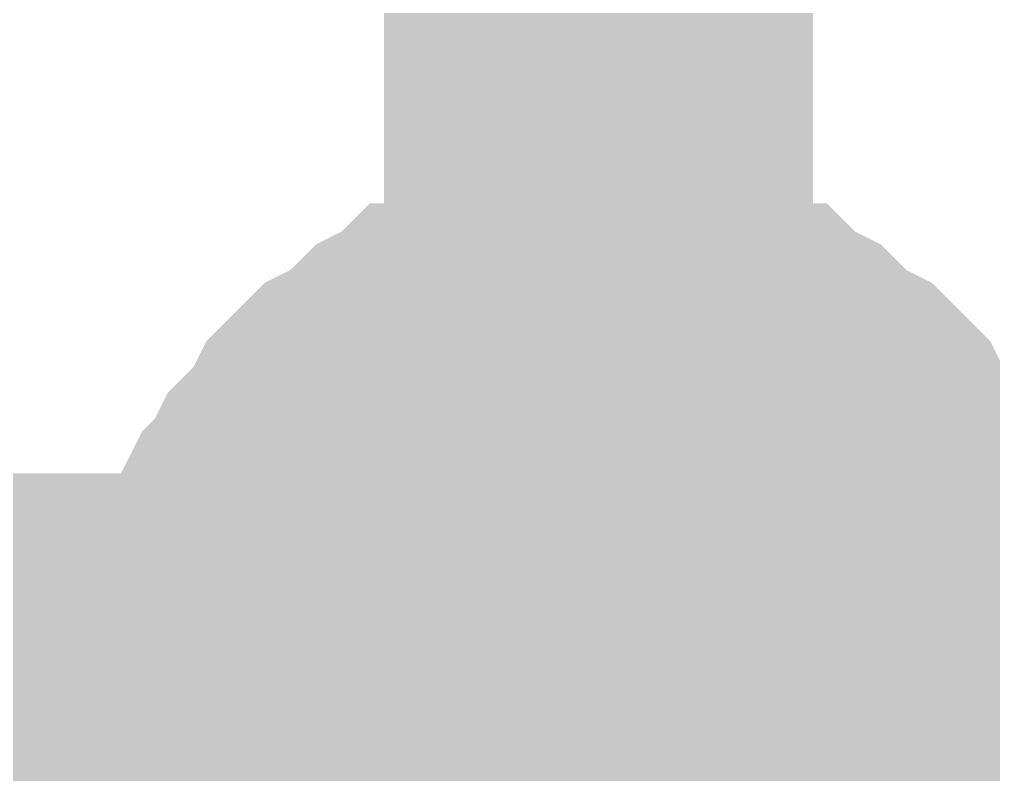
# Model space of a CAD drawing. Header units: inches. Extents: x 0 to 841, y 0 to 594.
# Drawn here: x 466.493 to 468.194, y 392.345 to 393.663 of the extents above; entities that cross this region are included whole.
import ezdxf

# ---------------------------------------------------------------- set-up
doc = ezdxf.new("R2010")
doc.units = ezdxf.units.IN
doc.layers.add('Sheet', color=255, linetype='Continuous')

msp = doc.modelspace()

# ---------------------------------------------------------------- linework, layer by layer
at = {"layer": 'Sheet'}
for points in [[(467.5042, 392.4964, 0.7493, 0.7493, 0), (467.5042, 417.4934, 0.7493, 0.7493, 0), (467.5042, 427.4878, 0.7493, 0.7493, 0), (484.9988, 427.4878, 0.7493, 0.7493, 0)], [(466.7406, 392.4964, 0.2997, 0.2997, 0), (466.7406, 392.5413, 0.2997, 0.2997, 0), (466.7406, 392.5637, 0.2997, 0.2997, 0), (466.7406, 392.6087, 0.2997, 0.2997, 0), (466.7631, 392.6536, 0.2997, 0.2997, 0), (466.7631, 392.676, 0.2997, 0.2997, 0), (466.7855, 392.721, 0.2997, 0.2997, 0), (466.7855, 392.7434, 0.2997, 0.2997, 0), (466.808, 392.7883, 0.2997, 0.2997, 0), (466.808, 392.8108, 0.2997, 0.2997, 0), (466.8305, 392.8557, 0.2997, 0.2997, 0), (466.8529, 392.8782, 0.2997, 0.2997, 0), (466.8754, 392.9231, 0.2997, 0.2997, 0), (466.8978, 392.9456, 0.2997, 0.2997, 0), (466.9203, 392.968, 0.2997, 0.2997, 0), (466.9427, 393.0129, 0.2997, 0.2997, 0), (466.9652, 393.0354, 0.2997, 0.2997, 0), (466.9877, 393.0578, 0.2997, 0.2997, 0), (467.0101, 393.0803, 0.2997, 0.2997, 0), (467.055, 393.1028, 0.2997, 0.2997, 0), (467.0775, 393.1252, 0.2997, 0.2997, 0), (467.1, 393.1477, 0.2997, 0.2997, 0), (467.1449, 393.1701, 0.2997, 0.2997, 0), (467.1673, 393.1926, 0.2997, 0.2997, 0), (467.2122, 393.1926, 0.2997, 0.2997, 0), (467.2347, 393.2151, 0.2997, 0.2997, 0), (467.2796, 393.2151, 0.2997, 0.2997, 0), (467.3021, 393.2375, 0.2997, 0.2997, 0), (467.347, 393.2375, 0.2997, 0.2997, 0), (467.3919, 393.26, 0.2997, 0.2997, 0), (467.4144, 393.26, 0.2997, 0.2997, 0), (467.4593, 393.26, 0.2997, 0.2997, 0), (467.5042, 393.26, 0.2997, 0.2997, 0)], [(466.7406, 392.4964, 0.2997, 0.2997, 0), (466.7406, 392.5413, 0.2997, 0.2997, 0), (466.7406, 392.5637, 0.2997, 0.2997, 0), (466.7406, 392.6087, 0.2997, 0.2997, 0), (466.7631, 392.6536, 0.2997, 0.2997, 0), (466.7631, 392.676, 0.2997, 0.2997, 0), (466.7855, 392.721, 0.2997, 0.2997, 0), (466.7855, 392.7434, 0.2997, 0.2997, 0), (466.808, 392.7883, 0.2997, 0.2997, 0), (466.808, 392.8108, 0.2997, 0.2997, 0), (466.8305, 392.8557, 0.2997, 0.2997, 0), (466.8529, 392.8782, 0.2997, 0.2997, 0), (466.8754, 392.9231, 0.2997, 0.2997, 0), (466.8978, 392.9456, 0.2997, 0.2997, 0), (466.9203, 392.968, 0.2997, 0.2997, 0), (466.9427, 393.0129, 0.2997, 0.2997, 0), (466.9652, 393.0354, 0.2997, 0.2997, 0), (466.9877, 393.0578, 0.2997, 0.2997, 0), (467.0101, 393.0803, 0.2997, 0.2997, 0), (467.055, 393.1028, 0.2997, 0.2997, 0), (467.0775, 393.1252, 0.2997, 0.2997, 0), (467.1, 393.1477, 0.2997, 0.2997, 0), (467.1449, 393.1701, 0.2997, 0.2997, 0), (467.1673, 393.1926, 0.2997, 0.2997, 0), (467.2122, 393.1926, 0.2997, 0.2997, 0), (467.2347, 393.2151, 0.2997, 0.2997, 0), (467.2796, 393.2151, 0.2997, 0.2997, 0), (467.3021, 393.2375, 0.2997, 0.2997, 0), (467.347, 393.2375, 0.2997, 0.2997, 0), (467.3919, 393.26, 0.2997, 0.2997, 0), (467.4144, 393.26, 0.2997, 0.2997, 0), (467.4593, 393.26, 0.2997, 0.2997, 0), (467.5042, 393.26, 0.2997, 0.2997, 0)], [(467.5042, 393.26, 0.2997, 0.2997, 0), (467.5042, 393.26, 0.2997, 0.2997, 0)], [(467.5042, 393.26, 0.2997, 0.2997, 0), (467.5491, 393.26, 0.2997, 0.2997, 0), (467.594, 393.26, 0.2997, 0.2997, 0), (467.6165, 393.26, 0.2997, 0.2997, 0), (467.6614, 393.2375, 0.2997, 0.2997, 0), (467.7063, 393.2375, 0.2997, 0.2997, 0), (467.7288, 393.2151, 0.2997, 0.2997, 0), (467.7737, 393.2151, 0.2997, 0.2997, 0), (467.7961, 393.1926, 0.2997, 0.2997, 0), (467.8411, 393.1926, 0.2997, 0.2997, 0), (467.8635, 393.1701, 0.2997, 0.2997, 0), (467.9084, 393.1477, 0.2997, 0.2997, 0), (467.9309, 393.1252, 0.2997, 0.2997, 0), (467.9533, 393.1028, 0.2997, 0.2997, 0), (467.9983, 393.0803, 0.2997, 0.2997, 0), (468.0207, 393.0578, 0.2997, 0.2997, 0), (468.0432, 393.0354, 0.2997, 0.2997, 0), (468.0656, 393.0129, 0.2997, 0.2997, 0), (468.0881, 392.968, 0.2997, 0.2997, 0), (468.1106, 392.9456, 0.2997, 0.2997, 0), (468.133, 392.9231, 0.2997, 0.2997, 0), (468.1555, 392.8782, 0.2997, 0.2997, 0), (468.1779, 392.8557, 0.2997, 0.2997, 0), (468.2004, 392.8108, 0.2997, 0.2997, 0), (468.2004, 392.7883, 0.2997, 0.2997, 0), (468.2228, 392.7434, 0.2997, 0.2997, 0), (468.2228, 392.721, 0.2997, 0.2997, 0), (468.2453, 392.676, 0.2997, 0.2997, 0), (468.2453, 392.6536, 0.2997, 0.2997, 0), (468.2678, 392.6087, 0.2997, 0.2997, 0), (468.2678, 392.5637, 0.2997, 0.2997, 0), (468.2678, 392.5413, 0.2997, 0.2997, 0), (468.2678, 392.4964, 0.2997, 0.2997, 0)], [(467.5042, 393.26, 0.2997, 0.2997, 0), (467.5042, 393.26, 0.2997, 0.2997, 0)], [(467.5042, 393.26, 0.2997, 0.2997, 0), (467.5491, 393.26, 0.2997, 0.2997, 0), (467.594, 393.26, 0.2997, 0.2997, 0), (467.6165, 393.26, 0.2997, 0.2997, 0), (467.6614, 393.2375, 0.2997, 0.2997, 0), (467.7063, 393.2375, 0.2997, 0.2997, 0), (467.7288, 393.2151, 0.2997, 0.2997, 0), (467.7737, 393.2151, 0.2997, 0.2997, 0), (467.7961, 393.1926, 0.2997, 0.2997, 0), (467.8411, 393.1926, 0.2997, 0.2997, 0), (467.8635, 393.1701, 0.2997, 0.2997, 0), (467.9084, 393.1477, 0.2997, 0.2997, 0), (467.9309, 393.1252, 0.2997, 0.2997, 0), (467.9533, 393.1028, 0.2997, 0.2997, 0), (467.9983, 393.0803, 0.2997, 0.2997, 0), (468.0207, 393.0578, 0.2997, 0.2997, 0), (468.0432, 393.0354, 0.2997, 0.2997, 0), (468.0656, 393.0129, 0.2997, 0.2997, 0), (468.0881, 392.968, 0.2997, 0.2997, 0), (468.1106, 392.9456, 0.2997, 0.2997, 0), (468.133, 392.9231, 0.2997, 0.2997, 0), (468.1555, 392.8782, 0.2997, 0.2997, 0), (468.1779, 392.8557, 0.2997, 0.2997, 0), (468.2004, 392.8108, 0.2997, 0.2997, 0), (468.2004, 392.7883, 0.2997, 0.2997, 0), (468.2228, 392.7434, 0.2997, 0.2997, 0), (468.2228, 392.721, 0.2997, 0.2997, 0), (468.2453, 392.676, 0.2997, 0.2997, 0), (468.2453, 392.6536, 0.2997, 0.2997, 0), (468.2678, 392.6087, 0.2997, 0.2997, 0), (468.2678, 392.5637, 0.2997, 0.2997, 0), (468.2678, 392.5413, 0.2997, 0.2997, 0), (468.2678, 392.4964, 0.2997, 0.2997, 0)], [(466.7406, 392.4964, 0.0991, 0.0991, 0), (466.7406, 392.5413, 0.0991, 0.0991, 0), (466.7406, 392.5637, 0.0991, 0.0991, 0), (466.7406, 392.6087, 0.0991, 0.0991, 0), (466.7631, 392.6536, 0.0991, 0.0991, 0), (466.7631, 392.676, 0.0991, 0.0991, 0), (466.7855, 392.721, 0.0991, 0.0991, 0), (466.7855, 392.7434, 0.0991, 0.0991, 0), (466.808, 392.7883, 0.0991, 0.0991, 0), (466.808, 392.8108, 0.0991, 0.0991, 0), (466.8305, 392.8557, 0.0991, 0.0991, 0), (466.8529, 392.8782, 0.0991, 0.0991, 0), (466.8754, 392.9231, 0.0991, 0.0991, 0), (466.8978, 392.9456, 0.0991, 0.0991, 0), (466.9203, 392.968, 0.0991, 0.0991, 0), (466.9427, 393.0129, 0.0991, 0.0991, 0), (466.9652, 393.0354, 0.0991, 0.0991, 0), (466.9877, 393.0578, 0.0991, 0.0991, 0), (467.0101, 393.0803, 0.0991, 0.0991, 0), (467.055, 393.1028, 0.0991, 0.0991, 0), (467.0775, 393.1252, 0.0991, 0.0991, 0), (467.1, 393.1477, 0.0991, 0.0991, 0), (467.1449, 393.1701, 0.0991, 0.0991, 0), (467.1673, 393.1926, 0.0991, 0.0991, 0), (467.2122, 393.1926, 0.0991, 0.0991, 0), (467.2347, 393.2151, 0.0991, 0.0991, 0), (467.2796, 393.2151, 0.0991, 0.0991, 0), (467.3021, 393.2375, 0.0991, 0.0991, 0), (467.347, 393.2375, 0.0991, 0.0991, 0), (467.3919, 393.26, 0.0991, 0.0991, 0), (467.4144, 393.26, 0.0991, 0.0991, 0), (467.4593, 393.26, 0.0991, 0.0991, 0), (467.5042, 393.26, 0.0991, 0.0991, 0)], [(466.7406, 392.4964, 0.0991, 0.0991, 0), (466.7406, 392.5413, 0.0991, 0.0991, 0), (466.7406, 392.5637, 0.0991, 0.0991, 0), (466.7406, 392.6087, 0.0991, 0.0991, 0), (466.7631, 392.6536, 0.0991, 0.0991, 0), (466.7631, 392.676, 0.0991, 0.0991, 0), (466.7855, 392.721, 0.0991, 0.0991, 0), (466.7855, 392.7434, 0.0991, 0.0991, 0), (466.808, 392.7883, 0.0991, 0.0991, 0), (466.808, 392.8108, 0.0991, 0.0991, 0), (466.8305, 392.8557, 0.0991, 0.0991, 0), (466.8529, 392.8782, 0.0991, 0.0991, 0), (466.8754, 392.9231, 0.0991, 0.0991, 0), (466.8978, 392.9456, 0.0991, 0.0991, 0), (466.9203, 392.968, 0.0991, 0.0991, 0), (466.9427, 393.0129, 0.0991, 0.0991, 0), (466.9652, 393.0354, 0.0991, 0.0991, 0), (466.9877, 393.0578, 0.0991, 0.0991, 0), (467.0101, 393.0803, 0.0991, 0.0991, 0), (467.055, 393.1028, 0.0991, 0.0991, 0), (467.0775, 393.1252, 0.0991, 0.0991, 0), (467.1, 393.1477, 0.0991, 0.0991, 0), (467.1449, 393.1701, 0.0991, 0.0991, 0), (467.1673, 393.1926, 0.0991, 0.0991, 0), (467.2122, 393.1926, 0.0991, 0.0991, 0), (467.2347, 393.2151, 0.0991, 0.0991, 0), (467.2796, 393.2151, 0.0991, 0.0991, 0), (467.3021, 393.2375, 0.0991, 0.0991, 0), (467.347, 393.2375, 0.0991, 0.0991, 0), (467.3919, 393.26, 0.0991, 0.0991, 0), (467.4144, 393.26, 0.0991, 0.0991, 0), (467.4593, 393.26, 0.0991, 0.0991, 0), (467.5042, 393.26, 0.0991, 0.0991, 0)], [(467.5042, 393.26, 0.0991, 0.0991, 0), (467.5042, 393.26, 0.0991, 0.0991, 0)], [(467.5042, 393.26, 0.0991, 0.0991, 0), (467.5491, 393.26, 0.0991, 0.0991, 0), (467.594, 393.26, 0.0991, 0.0991, 0), (467.6165, 393.26, 0.0991, 0.0991, 0), (467.6614, 393.2375, 0.0991, 0.0991, 0), (467.7063, 393.2375, 0.0991, 0.0991, 0), (467.7288, 393.2151, 0.0991, 0.0991, 0), (467.7737, 393.2151, 0.0991, 0.0991, 0), (467.7961, 393.1926, 0.0991, 0.0991, 0), (467.8411, 393.1926, 0.0991, 0.0991, 0), (467.8635, 393.1701, 0.0991, 0.0991, 0), (467.9084, 393.1477, 0.0991, 0.0991, 0), (467.9309, 393.1252, 0.0991, 0.0991, 0), (467.9533, 393.1028, 0.0991, 0.0991, 0), (467.9983, 393.0803, 0.0991, 0.0991, 0), (468.0207, 393.0578, 0.0991, 0.0991, 0), (468.0432, 393.0354, 0.0991, 0.0991, 0), (468.0656, 393.0129, 0.0991, 0.0991, 0), (468.0881, 392.968, 0.0991, 0.0991, 0), (468.1106, 392.9456, 0.0991, 0.0991, 0), (468.133, 392.9231, 0.0991, 0.0991, 0), (468.1555, 392.8782, 0.0991, 0.0991, 0), (468.1779, 392.8557, 0.0991, 0.0991, 0), (468.2004, 392.8108, 0.0991, 0.0991, 0), (468.2004, 392.7883, 0.0991, 0.0991, 0), (468.2228, 392.7434, 0.0991, 0.0991, 0), (468.2228, 392.721, 0.0991, 0.0991, 0), (468.2453, 392.676, 0.0991, 0.0991, 0)], [(467.5042, 393.26, 0.0991, 0.0991, 0), (467.5042, 393.26, 0.0991, 0.0991, 0)], [(467.5042, 393.26, 0.0991, 0.0991, 0), (467.5491, 393.26, 0.0991, 0.0991, 0), (467.594, 393.26, 0.0991, 0.0991, 0), (467.6165, 393.26, 0.0991, 0.0991, 0), (467.6614, 393.2375, 0.0991, 0.0991, 0), (467.7063, 393.2375, 0.0991, 0.0991, 0), (467.7288, 393.2151, 0.0991, 0.0991, 0), (467.7737, 393.2151, 0.0991, 0.0991, 0), (467.7961, 393.1926, 0.0991, 0.0991, 0), (467.8411, 393.1926, 0.0991, 0.0991, 0), (467.8635, 393.1701, 0.0991, 0.0991, 0), (467.9084, 393.1477, 0.0991, 0.0991, 0), (467.9309, 393.1252, 0.0991, 0.0991, 0), (467.9533, 393.1028, 0.0991, 0.0991, 0), (467.9983, 393.0803, 0.0991, 0.0991, 0), (468.0207, 393.0578, 0.0991, 0.0991, 0), (468.0432, 393.0354, 0.0991, 0.0991, 0), (468.0656, 393.0129, 0.0991, 0.0991, 0), (468.0881, 392.968, 0.0991, 0.0991, 0), (468.1106, 392.9456, 0.0991, 0.0991, 0), (468.133, 392.9231, 0.0991, 0.0991, 0), (468.1555, 392.8782, 0.0991, 0.0991, 0), (468.1779, 392.8557, 0.0991, 0.0991, 0), (468.2004, 392.8108, 0.0991, 0.0991, 0), (468.2004, 392.7883, 0.0991, 0.0991, 0), (468.2228, 392.7434, 0.0991, 0.0991, 0), (468.2228, 392.721, 0.0991, 0.0991, 0), (468.2453, 392.676, 0.0991, 0.0991, 0)], [(467.0101, 392.4964, 0.2997, 0.2997, 0), (467.0101, 392.5188, 0.2997, 0.2997, 0), (467.0101, 392.5413, 0.2997, 0.2997, 0), (467.0101, 392.5637, 0.2997, 0.2997, 0), (467.0101, 392.5862, 0.2997, 0.2997, 0), (467.0326, 392.6087, 0.2997, 0.2997, 0), (467.0326, 392.6311, 0.2997, 0.2997, 0), (467.0326, 392.676, 0.2997, 0.2997, 0), (467.055, 392.676, 0.2997, 0.2997, 0), (467.055, 392.6985, 0.2997, 0.2997, 0), (467.0775, 392.721, 0.2997, 0.2997, 0), (467.0775, 392.7434, 0.2997, 0.2997, 0), (467.1, 392.7659, 0.2997, 0.2997, 0), (467.1, 392.7883, 0.2997, 0.2997, 0), (467.1224, 392.8108, 0.2997, 0.2997, 0), (467.1449, 392.8333, 0.2997, 0.2997, 0), (467.1673, 392.8557, 0.2997, 0.2997, 0), (467.1673, 392.8557, 0.2997, 0.2997, 0), (467.1898, 392.8782, 0.2997, 0.2997, 0), (467.2122, 392.9006, 0.2997, 0.2997, 0), (467.2347, 392.9006, 0.2997, 0.2997, 0), (467.2572, 392.9231, 0.2997, 0.2997, 0), (467.2796, 392.9231, 0.2997, 0.2997, 0), (467.3021, 392.9456, 0.2997, 0.2997, 0), (467.3021, 392.9456, 0.2997, 0.2997, 0), (467.3245, 392.968, 0.2997, 0.2997, 0), (467.3694, 392.968, 0.2997, 0.2997, 0), (467.3919, 392.968, 0.2997, 0.2997, 0), (467.4144, 392.9905, 0.2997, 0.2997, 0), (467.4368, 392.9905, 0.2997, 0.2997, 0), (467.4593, 392.9905, 0.2997, 0.2997, 0), (467.4817, 392.9905, 0.2997, 0.2997, 0), (467.5042, 392.9905, 0.2997, 0.2997, 0)], [(467.0101, 392.4964, 0.2997, 0.2997, 0), (467.0101, 392.5188, 0.2997, 0.2997, 0), (467.0101, 392.5413, 0.2997, 0.2997, 0), (467.0101, 392.5637, 0.2997, 0.2997, 0), (467.0101, 392.5862, 0.2997, 0.2997, 0), (467.0326, 392.6087, 0.2997, 0.2997, 0), (467.0326, 392.6311, 0.2997, 0.2997, 0), (467.0326, 392.676, 0.2997, 0.2997, 0), (467.055, 392.676, 0.2997, 0.2997, 0), (467.055, 392.6985, 0.2997, 0.2997, 0), (467.0775, 392.721, 0.2997, 0.2997, 0), (467.0775, 392.7434, 0.2997, 0.2997, 0), (467.1, 392.7659, 0.2997, 0.2997, 0), (467.1, 392.7883, 0.2997, 0.2997, 0), (467.1224, 392.8108, 0.2997, 0.2997, 0), (467.1449, 392.8333, 0.2997, 0.2997, 0), (467.1673, 392.8557, 0.2997, 0.2997, 0), (467.1673, 392.8557, 0.2997, 0.2997, 0), (467.1898, 392.8782, 0.2997, 0.2997, 0), (467.2122, 392.9006, 0.2997, 0.2997, 0), (467.2347, 392.9006, 0.2997, 0.2997, 0), (467.2572, 392.9231, 0.2997, 0.2997, 0), (467.2796, 392.9231, 0.2997, 0.2997, 0), (467.3021, 392.9456, 0.2997, 0.2997, 0), (467.3021, 392.9456, 0.2997, 0.2997, 0), (467.3245, 392.968, 0.2997, 0.2997, 0), (467.3694, 392.968, 0.2997, 0.2997, 0), (467.3919, 392.968, 0.2997, 0.2997, 0), (467.4144, 392.9905, 0.2997, 0.2997, 0), (467.4368, 392.9905, 0.2997, 0.2997, 0), (467.4593, 392.9905, 0.2997, 0.2997, 0), (467.4817, 392.9905, 0.2997, 0.2997, 0), (467.5042, 392.9905, 0.2997, 0.2997, 0)], [(467.5042, 392.9905, 0.2997, 0.2997, 0), (467.5042, 392.9905, 0.2997, 0.2997, 0)], [(467.5042, 392.9905, 0.2997, 0.2997, 0), (467.5266, 392.9905, 0.2997, 0.2997, 0), (467.5491, 392.9905, 0.2997, 0.2997, 0), (467.594, 392.9905, 0.2997, 0.2997, 0), (467.6165, 392.9905, 0.2997, 0.2997, 0), (467.6389, 392.968, 0.2997, 0.2997, 0), (467.6614, 392.968, 0.2997, 0.2997, 0), (467.6839, 392.968, 0.2997, 0.2997, 0), (467.7063, 392.9456, 0.2997, 0.2997, 0), (467.7288, 392.9456, 0.2997, 0.2997, 0), (467.7512, 392.9231, 0.2997, 0.2997, 0), (467.7737, 392.9231, 0.2997, 0.2997, 0), (467.7961, 392.9006, 0.2997, 0.2997, 0), (467.8186, 392.9006, 0.2997, 0.2997, 0), (467.8411, 392.8782, 0.2997, 0.2997, 0), (467.8635, 392.8557, 0.2997, 0.2997, 0), (467.8635, 392.8557, 0.2997, 0.2997, 0), (467.886, 392.8333, 0.2997, 0.2997, 0), (467.9084, 392.8108, 0.2997, 0.2997, 0), (467.9309, 392.7883, 0.2997, 0.2997, 0), (467.9309, 392.7659, 0.2997, 0.2997, 0), (467.9533, 392.7434, 0.2997, 0.2997, 0), (467.9533, 392.721, 0.2997, 0.2997, 0), (467.9758, 392.6985, 0.2997, 0.2997, 0), (467.9758, 392.676, 0.2997, 0.2997, 0), (467.9983, 392.676, 0.2997, 0.2997, 0), (467.9983, 392.6311, 0.2997, 0.2997, 0), (467.9983, 392.6087, 0.2997, 0.2997, 0), (468.0207, 392.5862, 0.2997, 0.2997, 0), (468.0207, 392.5637, 0.2997, 0.2997, 0), (468.0207, 392.5413, 0.2997, 0.2997, 0), (468.0207, 392.5188, 0.2997, 0.2997, 0), (468.0207, 392.4964, 0.2997, 0.2997, 0)], [(467.5042, 392.9905, 0.2997, 0.2997, 0), (467.5042, 392.9905, 0.2997, 0.2997, 0)], [(467.5042, 392.9905, 0.2997, 0.2997, 0), (467.5266, 392.9905, 0.2997, 0.2997, 0), (467.5491, 392.9905, 0.2997, 0.2997, 0), (467.594, 392.9905, 0.2997, 0.2997, 0), (467.6165, 392.9905, 0.2997, 0.2997, 0), (467.6389, 392.968, 0.2997, 0.2997, 0), (467.6614, 392.968, 0.2997, 0.2997, 0), (467.6839, 392.968, 0.2997, 0.2997, 0), (467.7063, 392.9456, 0.2997, 0.2997, 0), (467.7288, 392.9456, 0.2997, 0.2997, 0), (467.7512, 392.9231, 0.2997, 0.2997, 0), (467.7737, 392.9231, 0.2997, 0.2997, 0), (467.7961, 392.9006, 0.2997, 0.2997, 0), (467.8186, 392.9006, 0.2997, 0.2997, 0), (467.8411, 392.8782, 0.2997, 0.2997, 0), (467.8635, 392.8557, 0.2997, 0.2997, 0), (467.8635, 392.8557, 0.2997, 0.2997, 0), (467.886, 392.8333, 0.2997, 0.2997, 0), (467.9084, 392.8108, 0.2997, 0.2997, 0), (467.9309, 392.7883, 0.2997, 0.2997, 0), (467.9309, 392.7659, 0.2997, 0.2997, 0), (467.9533, 392.7434, 0.2997, 0.2997, 0), (467.9533, 392.721, 0.2997, 0.2997, 0), (467.9758, 392.6985, 0.2997, 0.2997, 0), (467.9758, 392.676, 0.2997, 0.2997, 0), (467.9983, 392.676, 0.2997, 0.2997, 0), (467.9983, 392.6311, 0.2997, 0.2997, 0), (467.9983, 392.6087, 0.2997, 0.2997, 0), (468.0207, 392.5862, 0.2997, 0.2997, 0), (468.0207, 392.5637, 0.2997, 0.2997, 0), (468.0207, 392.5413, 0.2997, 0.2997, 0), (468.0207, 392.5188, 0.2997, 0.2997, 0), (468.0207, 392.4964, 0.2997, 0.2997, 0)], [(467.0101, 392.4964, 0.0991, 0.0991, 0), (467.0101, 392.5188, 0.0991, 0.0991, 0), (467.0101, 392.5413, 0.0991, 0.0991, 0), (467.0101, 392.5637, 0.0991, 0.0991, 0), (467.0101, 392.5862, 0.0991, 0.0991, 0), (467.0326, 392.6087, 0.0991, 0.0991, 0), (467.0326, 392.6311, 0.0991, 0.0991, 0), (467.0326, 392.676, 0.0991, 0.0991, 0), (467.055, 392.676, 0.0991, 0.0991, 0), (467.055, 392.6985, 0.0991, 0.0991, 0), (467.0775, 392.721, 0.0991, 0.0991, 0), (467.0775, 392.7434, 0.0991, 0.0991, 0), (467.1, 392.7659, 0.0991, 0.0991, 0), (467.1, 392.7883, 0.0991, 0.0991, 0), (467.1224, 392.8108, 0.0991, 0.0991, 0), (467.1449, 392.8333, 0.0991, 0.0991, 0), (467.1673, 392.8557, 0.0991, 0.0991, 0), (467.1673, 392.8557, 0.0991, 0.0991, 0), (467.1898, 392.8782, 0.0991, 0.0991, 0), (467.2122, 392.9006, 0.0991, 0.0991, 0), (467.2347, 392.9006, 0.0991, 0.0991, 0), (467.2572, 392.9231, 0.0991, 0.0991, 0), (467.2796, 392.9231, 0.0991, 0.0991, 0), (467.3021, 392.9456, 0.0991, 0.0991, 0), (467.3021, 392.9456, 0.0991, 0.0991, 0), (467.3245, 392.968, 0.0991, 0.0991, 0), (467.3694, 392.968, 0.0991, 0.0991, 0), (467.3919, 392.968, 0.0991, 0.0991, 0), (467.4144, 392.9905, 0.0991, 0.0991, 0), (467.4368, 392.9905, 0.0991, 0.0991, 0), (467.4593, 392.9905, 0.0991, 0.0991, 0), (467.4817, 392.9905, 0.0991, 0.0991, 0), (467.5042, 392.9905, 0.0991, 0.0991, 0)], [(467.0101, 392.4964, 0.0991, 0.0991, 0), (467.0101, 392.5188, 0.0991, 0.0991, 0), (467.0101, 392.5413, 0.0991, 0.0991, 0), (467.0101, 392.5637, 0.0991, 0.0991, 0), (467.0101, 392.5862, 0.0991, 0.0991, 0), (467.0326, 392.6087, 0.0991, 0.0991, 0), (467.0326, 392.6311, 0.0991, 0.0991, 0), (467.0326, 392.676, 0.0991, 0.0991, 0), (467.055, 392.676, 0.0991, 0.0991, 0), (467.055, 392.6985, 0.0991, 0.0991, 0), (467.0775, 392.721, 0.0991, 0.0991, 0), (467.0775, 392.7434, 0.0991, 0.0991, 0), (467.1, 392.7659, 0.0991, 0.0991, 0), (467.1, 392.7883, 0.0991, 0.0991, 0), (467.1224, 392.8108, 0.0991, 0.0991, 0), (467.1449, 392.8333, 0.0991, 0.0991, 0), (467.1673, 392.8557, 0.0991, 0.0991, 0), (467.1673, 392.8557, 0.0991, 0.0991, 0), (467.1898, 392.8782, 0.0991, 0.0991, 0), (467.2122, 392.9006, 0.0991, 0.0991, 0), (467.2347, 392.9006, 0.0991, 0.0991, 0), (467.2572, 392.9231, 0.0991, 0.0991, 0), (467.2796, 392.9231, 0.0991, 0.0991, 0), (467.3021, 392.9456, 0.0991, 0.0991, 0), (467.3021, 392.9456, 0.0991, 0.0991, 0), (467.3245, 392.968, 0.0991, 0.0991, 0), (467.3694, 392.968, 0.0991, 0.0991, 0), (467.3919, 392.968, 0.0991, 0.0991, 0), (467.4144, 392.9905, 0.0991, 0.0991, 0), (467.4368, 392.9905, 0.0991, 0.0991, 0), (467.4593, 392.9905, 0.0991, 0.0991, 0), (467.4817, 392.9905, 0.0991, 0.0991, 0), (467.5042, 392.9905, 0.0991, 0.0991, 0)], [(467.5042, 392.9905, 0.0991, 0.0991, 0), (467.5042, 392.9905, 0.0991, 0.0991, 0)], [(467.5042, 392.9905, 0.0991, 0.0991, 0), (467.5266, 392.9905, 0.0991, 0.0991, 0), (467.5491, 392.9905, 0.0991, 0.0991, 0), (467.594, 392.9905, 0.0991, 0.0991, 0), (467.6165, 392.9905, 0.0991, 0.0991, 0), (467.6389, 392.968, 0.0991, 0.0991, 0), (467.6614, 392.968, 0.0991, 0.0991, 0), (467.6839, 392.968, 0.0991, 0.0991, 0), (467.7063, 392.9456, 0.0991, 0.0991, 0), (467.7288, 392.9456, 0.0991, 0.0991, 0), (467.7512, 392.9231, 0.0991, 0.0991, 0), (467.7737, 392.9231, 0.0991, 0.0991, 0), (467.7961, 392.9006, 0.0991, 0.0991, 0), (467.8186, 392.9006, 0.0991, 0.0991, 0), (467.8411, 392.8782, 0.0991, 0.0991, 0), (467.8635, 392.8557, 0.0991, 0.0991, 0), (467.8635, 392.8557, 0.0991, 0.0991, 0), (467.886, 392.8333, 0.0991, 0.0991, 0), (467.9084, 392.8108, 0.0991, 0.0991, 0), (467.9309, 392.7883, 0.0991, 0.0991, 0), (467.9309, 392.7659, 0.0991, 0.0991, 0), (467.9533, 392.7434, 0.0991, 0.0991, 0), (467.9533, 392.721, 0.0991, 0.0991, 0), (467.9758, 392.6985, 0.0991, 0.0991, 0), (467.9758, 392.676, 0.0991, 0.0991, 0), (467.9983, 392.676, 0.0991, 0.0991, 0), (467.9983, 392.6311, 0.0991, 0.0991, 0), (467.9983, 392.6087, 0.0991, 0.0991, 0), (468.0207, 392.5862, 0.0991, 0.0991, 0), (468.0207, 392.5637, 0.0991, 0.0991, 0), (468.0207, 392.5413, 0.0991, 0.0991, 0), (468.0207, 392.5188, 0.0991, 0.0991, 0), (468.0207, 392.4964, 0.0991, 0.0991, 0)], [(467.5042, 392.9905, 0.0991, 0.0991, 0), (467.5042, 392.9905, 0.0991, 0.0991, 0)], [(467.5042, 392.9905, 0.0991, 0.0991, 0), (467.5266, 392.9905, 0.0991, 0.0991, 0), (467.5491, 392.9905, 0.0991, 0.0991, 0), (467.594, 392.9905, 0.0991, 0.0991, 0), (467.6165, 392.9905, 0.0991, 0.0991, 0), (467.6389, 392.968, 0.0991, 0.0991, 0), (467.6614, 392.968, 0.0991, 0.0991, 0), (467.6839, 392.968, 0.0991, 0.0991, 0), (467.7063, 392.9456, 0.0991, 0.0991, 0), (467.7288, 392.9456, 0.0991, 0.0991, 0), (467.7512, 392.9231, 0.0991, 0.0991, 0), (467.7737, 392.9231, 0.0991, 0.0991, 0), (467.7961, 392.9006, 0.0991, 0.0991, 0), (467.8186, 392.9006, 0.0991, 0.0991, 0), (467.8411, 392.8782, 0.0991, 0.0991, 0), (467.8635, 392.8557, 0.0991, 0.0991, 0), (467.8635, 392.8557, 0.0991, 0.0991, 0), (467.886, 392.8333, 0.0991, 0.0991, 0), (467.9084, 392.8108, 0.0991, 0.0991, 0), (467.9309, 392.7883, 0.0991, 0.0991, 0), (467.9309, 392.7659, 0.0991, 0.0991, 0), (467.9533, 392.7434, 0.0991, 0.0991, 0), (467.9533, 392.721, 0.0991, 0.0991, 0), (467.9758, 392.6985, 0.0991, 0.0991, 0), (467.9758, 392.676, 0.0991, 0.0991, 0), (467.9983, 392.676, 0.0991, 0.0991, 0), (467.9983, 392.6311, 0.0991, 0.0991, 0), (467.9983, 392.6087, 0.0991, 0.0991, 0), (468.0207, 392.5862, 0.0991, 0.0991, 0), (468.0207, 392.5637, 0.0991, 0.0991, 0), (468.0207, 392.5413, 0.0991, 0.0991, 0), (468.0207, 392.5188, 0.0991, 0.0991, 0), (468.0207, 392.4964, 0.0991, 0.0991, 0)], [(472.5123, 392.4964, 0.7493, 0.7493, 0), (467.5042, 392.4964, 0.7493, 0.7493, 0), (447.5167, 392.4964, 0.7493, 0.7493, 0)], [(466.808, 392.1595, 0.2997, 0.2997, 0), (466.808, 392.2044, 0.2997, 0.2997, 0), (466.7855, 392.2269, 0.2997, 0.2997, 0), (466.7855, 392.2718, 0.2997, 0.2997, 0), (466.7631, 392.2942, 0.2997, 0.2997, 0), (466.7631, 392.3392, 0.2997, 0.2997, 0), (466.7406, 392.3841, 0.2997, 0.2997, 0), (466.7406, 392.4065, 0.2997, 0.2997, 0), (466.7406, 392.4515, 0.2997, 0.2997, 0), (466.7406, 392.4964, 0.2997, 0.2997, 0)], [(466.7406, 392.4964, 0.2997, 0.2997, 0), (466.7406, 392.4964, 0.2997, 0.2997, 0)], [(466.808, 392.1595, 0.2997, 0.2997, 0), (466.808, 392.2044, 0.2997, 0.2997, 0), (466.7855, 392.2269, 0.2997, 0.2997, 0), (466.7855, 392.2718, 0.2997, 0.2997, 0), (466.7631, 392.2942, 0.2997, 0.2997, 0), (466.7631, 392.3392, 0.2997, 0.2997, 0), (466.7406, 392.3841, 0.2997, 0.2997, 0), (466.7406, 392.4065, 0.2997, 0.2997, 0), (466.7406, 392.4515, 0.2997, 0.2997, 0), (466.7406, 392.4964, 0.2997, 0.2997, 0)], [(466.7406, 392.4964, 0.2997, 0.2997, 0), (466.7406, 392.4964, 0.2997, 0.2997, 0)], [(467.1, 392.1819, 0.2997, 0.2997, 0), (467.1, 392.2044, 0.2997, 0.2997, 0), (467.0775, 392.2269, 0.2997, 0.2997, 0), (467.0775, 392.2493, 0.2997, 0.2997, 0), (467.055, 392.2718, 0.2997, 0.2997, 0), (467.055, 392.2942, 0.2997, 0.2997, 0), (467.0326, 392.3167, 0.2997, 0.2997, 0), (467.0326, 392.3392, 0.2997, 0.2997, 0), (467.0326, 392.3616, 0.2997, 0.2997, 0), (467.0101, 392.3841, 0.2997, 0.2997, 0), (467.0101, 392.4065, 0.2997, 0.2997, 0), (467.0101, 392.4515, 0.2997, 0.2997, 0), (467.0101, 392.4739, 0.2997, 0.2997, 0), (467.0101, 392.4964, 0.2997, 0.2997, 0)], [(467.0101, 392.4964, 0.2997, 0.2997, 0), (467.0101, 392.4964, 0.2997, 0.2997, 0)], [(467.1, 392.1819, 0.2997, 0.2997, 0), (467.1, 392.2044, 0.2997, 0.2997, 0), (467.0775, 392.2269, 0.2997, 0.2997, 0), (467.0775, 392.2493, 0.2997, 0.2997, 0), (467.055, 392.2718, 0.2997, 0.2997, 0), (467.055, 392.2942, 0.2997, 0.2997, 0), (467.0326, 392.3167, 0.2997, 0.2997, 0), (467.0326, 392.3392, 0.2997, 0.2997, 0), (467.0326, 392.3616, 0.2997, 0.2997, 0), (467.0101, 392.3841, 0.2997, 0.2997, 0), (467.0101, 392.4065, 0.2997, 0.2997, 0), (467.0101, 392.4515, 0.2997, 0.2997, 0), (467.0101, 392.4739, 0.2997, 0.2997, 0), (467.0101, 392.4964, 0.2997, 0.2997, 0)], [(467.0101, 392.4964, 0.2997, 0.2997, 0), (467.0101, 392.4964, 0.2997, 0.2997, 0)], [(468.0207, 392.4964, 0.2997, 0.2997, 0), (468.0207, 392.4739, 0.2997, 0.2997, 0), (468.0207, 392.4515, 0.2997, 0.2997, 0), (468.0207, 392.4065, 0.2997, 0.2997, 0), (468.0207, 392.3841, 0.2997, 0.2997, 0), (467.9983, 392.3616, 0.2997, 0.2997, 0), (467.9983, 392.3392, 0.2997, 0.2997, 0), (467.9983, 392.3167, 0.2997, 0.2997, 0), (467.9758, 392.2942, 0.2997, 0.2997, 0), (467.9758, 392.2718, 0.2997, 0.2997, 0), (467.9533, 392.2493, 0.2997, 0.2997, 0), (467.9533, 392.2269, 0.2997, 0.2997, 0), (467.9309, 392.2044, 0.2997, 0.2997, 0), (467.9309, 392.1819, 0.2997, 0.2997, 0)], [(468.0207, 392.4964, 0.2997, 0.2997, 0), (468.0207, 392.4739, 0.2997, 0.2997, 0), (468.0207, 392.4515, 0.2997, 0.2997, 0), (468.0207, 392.4065, 0.2997, 0.2997, 0), (468.0207, 392.3841, 0.2997, 0.2997, 0), (467.9983, 392.3616, 0.2997, 0.2997, 0), (467.9983, 392.3392, 0.2997, 0.2997, 0), (467.9983, 392.3167, 0.2997, 0.2997, 0), (467.9758, 392.2942, 0.2997, 0.2997, 0), (467.9758, 392.2718, 0.2997, 0.2997, 0), (467.9533, 392.2493, 0.2997, 0.2997, 0), (467.9533, 392.2269, 0.2997, 0.2997, 0), (467.9309, 392.2044, 0.2997, 0.2997, 0), (467.9309, 392.1819, 0.2997, 0.2997, 0)], [(468.0207, 392.4964, 0.2997, 0.2997, 0), (468.0207, 392.4964, 0.2997, 0.2997, 0), (468.0207, 392.4964, 0.2997, 0.2997, 0), (468.0207, 392.4964, 0.2997, 0.2997, 0), (468.0207, 392.4964, 0.2997, 0.2997, 0), (468.0207, 392.4964, 0.2997, 0.2997, 0), (468.0207, 392.4964, 0.2997, 0.2997, 0), (468.0207, 392.4964, 0.2997, 0.2997, 0), (468.0207, 392.4964, 0.2997, 0.2997, 0), (468.0207, 392.4964, 0.2997, 0.2997, 0), (468.0207, 392.4964, 0.2997, 0.2997, 0), (468.0207, 392.4964, 0.2997, 0.2997, 0), (468.0207, 392.4964, 0.2997, 0.2997, 0), (468.0207, 392.4964, 0.2997, 0.2997, 0), (468.0207, 392.4964, 0.2997, 0.2997, 0), (468.0207, 392.4964, 0.2997, 0.2997, 0), (468.0207, 392.4964, 0.2997, 0.2997, 0), (468.0207, 392.4964, 0.2997, 0.2997, 0), (468.0207, 392.4964, 0.2997, 0.2997, 0), (468.0207, 392.4964, 0.2997, 0.2997, 0), (468.0207, 392.4964, 0.2997, 0.2997, 0), (468.0207, 392.4964, 0.2997, 0.2997, 0), (468.0207, 392.4964, 0.2997, 0.2997, 0), (468.0207, 392.4964, 0.2997, 0.2997, 0), (468.0207, 392.4964, 0.2997, 0.2997, 0), (468.0207, 392.4964, 0.2997, 0.2997, 0), (468.0207, 392.4964, 0.2997, 0.2997, 0), (468.0207, 392.4964, 0.2997, 0.2997, 0), (468.0207, 392.4964, 0.2997, 0.2997, 0), (468.0207, 392.4964, 0.2997, 0.2997, 0), (468.0207, 392.4964, 0.2997, 0.2997, 0), (468.0207, 392.4964, 0.2997, 0.2997, 0), (468.0207, 392.4964, 0.2997, 0.2997, 0)], [(468.0207, 392.4964, 0.2997, 0.2997, 0), (468.0207, 392.4964, 0.2997, 0.2997, 0)], [(468.0207, 392.4964, 0.2997, 0.2997, 0), (468.0207, 392.4964, 0.2997, 0.2997, 0), (468.0207, 392.4964, 0.2997, 0.2997, 0), (468.0207, 392.4964, 0.2997, 0.2997, 0), (468.0207, 392.4964, 0.2997, 0.2997, 0), (468.0207, 392.4964, 0.2997, 0.2997, 0), (468.0207, 392.4964, 0.2997, 0.2997, 0), (468.0207, 392.4964, 0.2997, 0.2997, 0), (468.0207, 392.4964, 0.2997, 0.2997, 0), (468.0207, 392.4964, 0.2997, 0.2997, 0), (468.0207, 392.4964, 0.2997, 0.2997, 0), (468.0207, 392.4964, 0.2997, 0.2997, 0), (468.0207, 392.4964, 0.2997, 0.2997, 0), (468.0207, 392.4964, 0.2997, 0.2997, 0), (468.0207, 392.4964, 0.2997, 0.2997, 0), (468.0207, 392.4964, 0.2997, 0.2997, 0), (468.0207, 392.4964, 0.2997, 0.2997, 0), (468.0207, 392.4964, 0.2997, 0.2997, 0), (468.0207, 392.4964, 0.2997, 0.2997, 0), (468.0207, 392.4964, 0.2997, 0.2997, 0), (468.0207, 392.4964, 0.2997, 0.2997, 0), (468.0207, 392.4964, 0.2997, 0.2997, 0), (468.0207, 392.4964, 0.2997, 0.2997, 0), (468.0207, 392.4964, 0.2997, 0.2997, 0), (468.0207, 392.4964, 0.2997, 0.2997, 0), (468.0207, 392.4964, 0.2997, 0.2997, 0), (468.0207, 392.4964, 0.2997, 0.2997, 0), (468.0207, 392.4964, 0.2997, 0.2997, 0), (468.0207, 392.4964, 0.2997, 0.2997, 0), (468.0207, 392.4964, 0.2997, 0.2997, 0), (468.0207, 392.4964, 0.2997, 0.2997, 0), (468.0207, 392.4964, 0.2997, 0.2997, 0), (468.0207, 392.4964, 0.2997, 0.2997, 0)], [(468.0207, 392.4964, 0.2997, 0.2997, 0), (468.0207, 392.4964, 0.2997, 0.2997, 0)], [(468.2678, 392.4964, 0.2997, 0.2997, 0), (468.2678, 392.4515, 0.2997, 0.2997, 0), (468.2678, 392.4065, 0.2997, 0.2997, 0), (468.2678, 392.3841, 0.2997, 0.2997, 0), (468.2453, 392.3392, 0.2997, 0.2997, 0), (468.2453, 392.2942, 0.2997, 0.2997, 0), (468.2228, 392.2718, 0.2997, 0.2997, 0), (468.2228, 392.2269, 0.2997, 0.2997, 0), (468.2004, 392.2044, 0.2997, 0.2997, 0), (468.2004, 392.1595, 0.2997, 0.2997, 0)], [(468.2678, 392.4964, 0.2997, 0.2997, 0), (468.2678, 392.4515, 0.2997, 0.2997, 0), (468.2678, 392.4065, 0.2997, 0.2997, 0), (468.2678, 392.3841, 0.2997, 0.2997, 0), (468.2453, 392.3392, 0.2997, 0.2997, 0), (468.2453, 392.2942, 0.2997, 0.2997, 0), (468.2228, 392.2718, 0.2997, 0.2997, 0), (468.2228, 392.2269, 0.2997, 0.2997, 0), (468.2004, 392.2044, 0.2997, 0.2997, 0), (468.2004, 392.1595, 0.2997, 0.2997, 0)], [(468.2678, 392.4964, 0.2997, 0.2997, 0), (468.2678, 392.4964, 0.2997, 0.2997, 0), (468.2678, 392.4964, 0.2997, 0.2997, 0), (468.2678, 392.4964, 0.2997, 0.2997, 0), (468.2678, 392.4964, 0.2997, 0.2997, 0), (468.2678, 392.4964, 0.2997, 0.2997, 0), (468.2678, 392.4964, 0.2997, 0.2997, 0), (468.2678, 392.4964, 0.2997, 0.2997, 0), (468.2678, 392.4964, 0.2997, 0.2997, 0), (468.2678, 392.4964, 0.2997, 0.2997, 0), (468.2678, 392.4964, 0.2997, 0.2997, 0), (468.2678, 392.4964, 0.2997, 0.2997, 0), (468.2678, 392.4964, 0.2997, 0.2997, 0), (468.2678, 392.4964, 0.2997, 0.2997, 0), (468.2678, 392.4964, 0.2997, 0.2997, 0), (468.2678, 392.4964, 0.2997, 0.2997, 0), (468.2678, 392.4964, 0.2997, 0.2997, 0), (468.2678, 392.4964, 0.2997, 0.2997, 0), (468.2678, 392.4964, 0.2997, 0.2997, 0), (468.2678, 392.4964, 0.2997, 0.2997, 0), (468.2678, 392.4964, 0.2997, 0.2997, 0), (468.2678, 392.4964, 0.2997, 0.2997, 0), (468.2678, 392.4964, 0.2997, 0.2997, 0), (468.2678, 392.4964, 0.2997, 0.2997, 0), (468.2678, 392.4964, 0.2997, 0.2997, 0), (468.2678, 392.4964, 0.2997, 0.2997, 0), (468.2678, 392.4964, 0.2997, 0.2997, 0), (468.2678, 392.4964, 0.2997, 0.2997, 0), (468.2678, 392.4964, 0.2997, 0.2997, 0), (468.2678, 392.4964, 0.2997, 0.2997, 0), (468.2678, 392.4964, 0.2997, 0.2997, 0), (468.2678, 392.4964, 0.2997, 0.2997, 0), (468.2678, 392.4964, 0.2997, 0.2997, 0)], [(468.2678, 392.4964, 0.2997, 0.2997, 0), (468.2678, 392.4964, 0.2997, 0.2997, 0)], [(468.2678, 392.4964, 0.2997, 0.2997, 0), (468.2678, 392.4964, 0.2997, 0.2997, 0), (468.2678, 392.4964, 0.2997, 0.2997, 0), (468.2678, 392.4964, 0.2997, 0.2997, 0), (468.2678, 392.4964, 0.2997, 0.2997, 0), (468.2678, 392.4964, 0.2997, 0.2997, 0), (468.2678, 392.4964, 0.2997, 0.2997, 0), (468.2678, 392.4964, 0.2997, 0.2997, 0), (468.2678, 392.4964, 0.2997, 0.2997, 0), (468.2678, 392.4964, 0.2997, 0.2997, 0), (468.2678, 392.4964, 0.2997, 0.2997, 0), (468.2678, 392.4964, 0.2997, 0.2997, 0), (468.2678, 392.4964, 0.2997, 0.2997, 0), (468.2678, 392.4964, 0.2997, 0.2997, 0), (468.2678, 392.4964, 0.2997, 0.2997, 0), (468.2678, 392.4964, 0.2997, 0.2997, 0), (468.2678, 392.4964, 0.2997, 0.2997, 0), (468.2678, 392.4964, 0.2997, 0.2997, 0), (468.2678, 392.4964, 0.2997, 0.2997, 0), (468.2678, 392.4964, 0.2997, 0.2997, 0), (468.2678, 392.4964, 0.2997, 0.2997, 0), (468.2678, 392.4964, 0.2997, 0.2997, 0), (468.2678, 392.4964, 0.2997, 0.2997, 0), (468.2678, 392.4964, 0.2997, 0.2997, 0), (468.2678, 392.4964, 0.2997, 0.2997, 0), (468.2678, 392.4964, 0.2997, 0.2997, 0), (468.2678, 392.4964, 0.2997, 0.2997, 0), (468.2678, 392.4964, 0.2997, 0.2997, 0), (468.2678, 392.4964, 0.2997, 0.2997, 0), (468.2678, 392.4964, 0.2997, 0.2997, 0), (468.2678, 392.4964, 0.2997, 0.2997, 0), (468.2678, 392.4964, 0.2997, 0.2997, 0), (468.2678, 392.4964, 0.2997, 0.2997, 0)], [(468.2678, 392.4964, 0.2997, 0.2997, 0), (468.2678, 392.4964, 0.2997, 0.2997, 0)], [(466.7631, 392.2942, 0.0991, 0.0991, 0), (466.7631, 392.3392, 0.0991, 0.0991, 0), (466.7406, 392.3841, 0.0991, 0.0991, 0), (466.7406, 392.4065, 0.0991, 0.0991, 0), (466.7406, 392.4515, 0.0991, 0.0991, 0), (466.7406, 392.4964, 0.0991, 0.0991, 0)], [(466.7406, 392.4964, 0.0991, 0.0991, 0), (466.7406, 392.4964, 0.0991, 0.0991, 0)], [(466.7631, 392.2942, 0.0991, 0.0991, 0), (466.7631, 392.3392, 0.0991, 0.0991, 0), (466.7406, 392.3841, 0.0991, 0.0991, 0), (466.7406, 392.4065, 0.0991, 0.0991, 0), (466.7406, 392.4515, 0.0991, 0.0991, 0), (466.7406, 392.4964, 0.0991, 0.0991, 0)], [(466.7406, 392.4964, 0.0991, 0.0991, 0), (466.7406, 392.4964, 0.0991, 0.0991, 0)], [(467.055, 392.2942, 0.0991, 0.0991, 0), (467.0326, 392.3167, 0.0991, 0.0991, 0), (467.0326, 392.3392, 0.0991, 0.0991, 0), (467.0326, 392.3616, 0.0991, 0.0991, 0), (467.0101, 392.3841, 0.0991, 0.0991, 0), (467.0101, 392.4065, 0.0991, 0.0991, 0), (467.0101, 392.4515, 0.0991, 0.0991, 0), (467.0101, 392.4739, 0.0991, 0.0991, 0), (467.0101, 392.4964, 0.0991, 0.0991, 0)], [(467.0101, 392.4964, 0.0991, 0.0991, 0), (467.0101, 392.4964, 0.0991, 0.0991, 0)], [(467.055, 392.2942, 0.0991, 0.0991, 0), (467.0326, 392.3167, 0.0991, 0.0991, 0), (467.0326, 392.3392, 0.0991, 0.0991, 0), (467.0326, 392.3616, 0.0991, 0.0991, 0), (467.0101, 392.3841, 0.0991, 0.0991, 0), (467.0101, 392.4065, 0.0991, 0.0991, 0), (467.0101, 392.4515, 0.0991, 0.0991, 0), (467.0101, 392.4739, 0.0991, 0.0991, 0), (467.0101, 392.4964, 0.0991, 0.0991, 0)], [(467.0101, 392.4964, 0.0991, 0.0991, 0), (467.0101, 392.4964, 0.0991, 0.0991, 0)], [(468.0207, 392.4964, 0.0991, 0.0991, 0), (468.0207, 392.4739, 0.0991, 0.0991, 0), (468.0207, 392.4515, 0.0991, 0.0991, 0), (468.0207, 392.4065, 0.0991, 0.0991, 0), (468.0207, 392.3841, 0.0991, 0.0991, 0), (467.9983, 392.3616, 0.0991, 0.0991, 0), (467.9983, 392.3392, 0.0991, 0.0991, 0), (467.9983, 392.3167, 0.0991, 0.0991, 0), (467.9758, 392.2942, 0.0991, 0.0991, 0)], [(468.0207, 392.4964, 0.0991, 0.0991, 0), (468.0207, 392.4739, 0.0991, 0.0991, 0), (468.0207, 392.4515, 0.0991, 0.0991, 0), (468.0207, 392.4065, 0.0991, 0.0991, 0), (468.0207, 392.3841, 0.0991, 0.0991, 0), (467.9983, 392.3616, 0.0991, 0.0991, 0), (467.9983, 392.3392, 0.0991, 0.0991, 0), (467.9983, 392.3167, 0.0991, 0.0991, 0), (467.9758, 392.2942, 0.0991, 0.0991, 0)], [(468.0207, 392.4964, 0.0991, 0.0991, 0), (468.0207, 392.4964, 0.0991, 0.0991, 0), (468.0207, 392.4964, 0.0991, 0.0991, 0), (468.0207, 392.4964, 0.0991, 0.0991, 0), (468.0207, 392.4964, 0.0991, 0.0991, 0), (468.0207, 392.4964, 0.0991, 0.0991, 0), (468.0207, 392.4964, 0.0991, 0.0991, 0), (468.0207, 392.4964, 0.0991, 0.0991, 0), (468.0207, 392.4964, 0.0991, 0.0991, 0), (468.0207, 392.4964, 0.0991, 0.0991, 0), (468.0207, 392.4964, 0.0991, 0.0991, 0), (468.0207, 392.4964, 0.0991, 0.0991, 0), (468.0207, 392.4964, 0.0991, 0.0991, 0), (468.0207, 392.4964, 0.0991, 0.0991, 0), (468.0207, 392.4964, 0.0991, 0.0991, 0), (468.0207, 392.4964, 0.0991, 0.0991, 0), (468.0207, 392.4964, 0.0991, 0.0991, 0), (468.0207, 392.4964, 0.0991, 0.0991, 0), (468.0207, 392.4964, 0.0991, 0.0991, 0), (468.0207, 392.4964, 0.0991, 0.0991, 0), (468.0207, 392.4964, 0.0991, 0.0991, 0), (468.0207, 392.4964, 0.0991, 0.0991, 0), (468.0207, 392.4964, 0.0991, 0.0991, 0), (468.0207, 392.4964, 0.0991, 0.0991, 0), (468.0207, 392.4964, 0.0991, 0.0991, 0), (468.0207, 392.4964, 0.0991, 0.0991, 0), (468.0207, 392.4964, 0.0991, 0.0991, 0), (468.0207, 392.4964, 0.0991, 0.0991, 0), (468.0207, 392.4964, 0.0991, 0.0991, 0), (468.0207, 392.4964, 0.0991, 0.0991, 0), (468.0207, 392.4964, 0.0991, 0.0991, 0), (468.0207, 392.4964, 0.0991, 0.0991, 0), (468.0207, 392.4964, 0.0991, 0.0991, 0)], [(468.0207, 392.4964, 0.0991, 0.0991, 0), (468.0207, 392.4964, 0.0991, 0.0991, 0)], [(468.0207, 392.4964, 0.0991, 0.0991, 0), (468.0207, 392.4964, 0.0991, 0.0991, 0), (468.0207, 392.4964, 0.0991, 0.0991, 0), (468.0207, 392.4964, 0.0991, 0.0991, 0), (468.0207, 392.4964, 0.0991, 0.0991, 0), (468.0207, 392.4964, 0.0991, 0.0991, 0), (468.0207, 392.4964, 0.0991, 0.0991, 0), (468.0207, 392.4964, 0.0991, 0.0991, 0), (468.0207, 392.4964, 0.0991, 0.0991, 0), (468.0207, 392.4964, 0.0991, 0.0991, 0), (468.0207, 392.4964, 0.0991, 0.0991, 0), (468.0207, 392.4964, 0.0991, 0.0991, 0), (468.0207, 392.4964, 0.0991, 0.0991, 0), (468.0207, 392.4964, 0.0991, 0.0991, 0), (468.0207, 392.4964, 0.0991, 0.0991, 0), (468.0207, 392.4964, 0.0991, 0.0991, 0), (468.0207, 392.4964, 0.0991, 0.0991, 0), (468.0207, 392.4964, 0.0991, 0.0991, 0), (468.0207, 392.4964, 0.0991, 0.0991, 0), (468.0207, 392.4964, 0.0991, 0.0991, 0), (468.0207, 392.4964, 0.0991, 0.0991, 0), (468.0207, 392.4964, 0.0991, 0.0991, 0), (468.0207, 392.4964, 0.0991, 0.0991, 0), (468.0207, 392.4964, 0.0991, 0.0991, 0), (468.0207, 392.4964, 0.0991, 0.0991, 0), (468.0207, 392.4964, 0.0991, 0.0991, 0), (468.0207, 392.4964, 0.0991, 0.0991, 0), (468.0207, 392.4964, 0.0991, 0.0991, 0), (468.0207, 392.4964, 0.0991, 0.0991, 0), (468.0207, 392.4964, 0.0991, 0.0991, 0), (468.0207, 392.4964, 0.0991, 0.0991, 0), (468.0207, 392.4964, 0.0991, 0.0991, 0), (468.0207, 392.4964, 0.0991, 0.0991, 0)], [(468.0207, 392.4964, 0.0991, 0.0991, 0), (468.0207, 392.4964, 0.0991, 0.0991, 0)]]:
    msp.add_lwpolyline(points, format="xyseb", dxfattribs=at)
msp.add_lwpolyline([(467.246, 392.5, 0.508, 0.508, 1), (467.754, 392.5, 0.508, 0.508, 1)], format="xyseb", close=True, dxfattribs=at)

doc.saveas('drawing.dxf')
